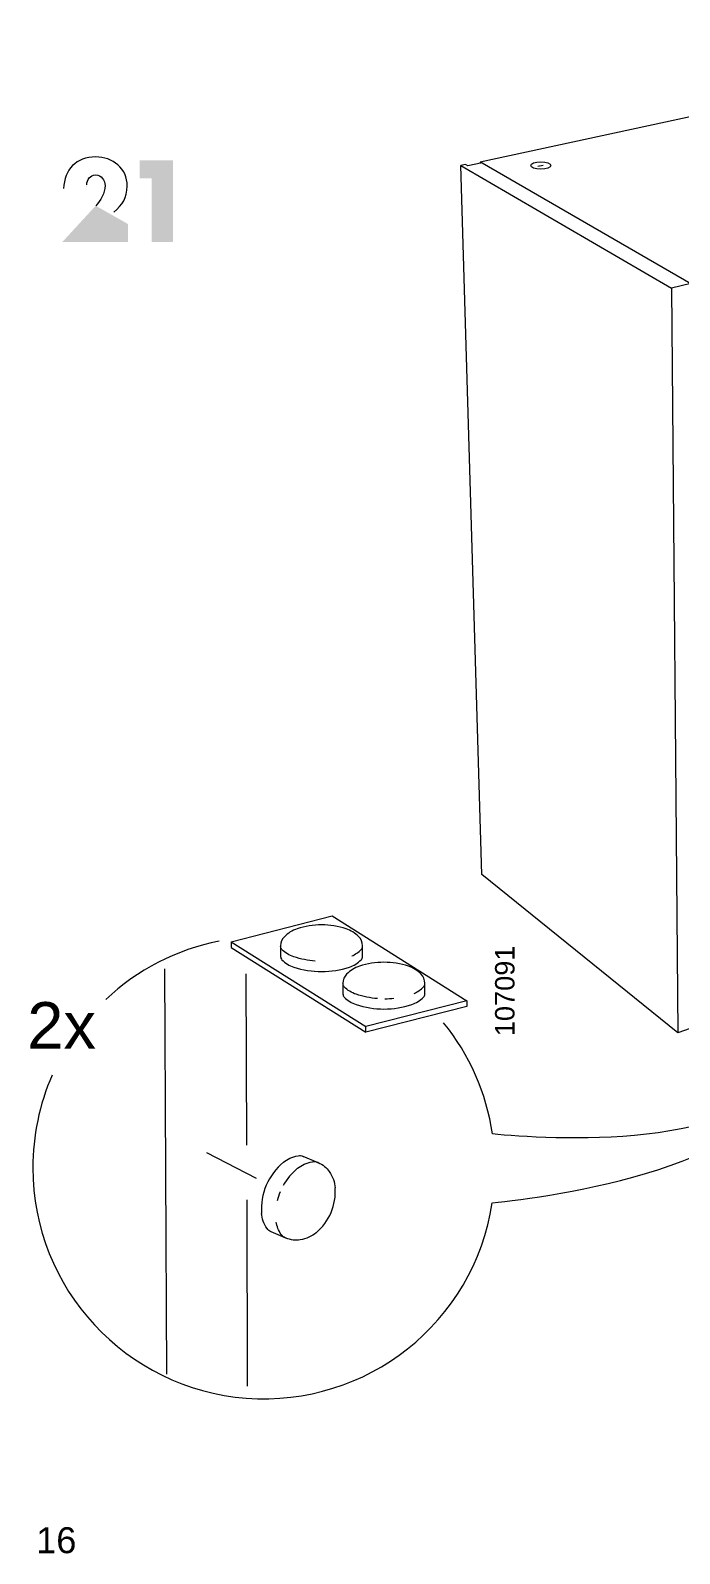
# Model space of a CAD drawing. Header units: metres. Extents: x -11.5 to 7.4, y -3.8 to 5.9.
# Drawn here: x 3.076 to 3.296, y -1.547 to -1.031 of the extents above; entities that cross this region are included whole.
import ezdxf

# ---------------------------------------------------------------- set-up
doc = ezdxf.new("R2010")
doc.units = ezdxf.units.M
doc.header["$MEASUREMENT"] = 0
doc.layers.add('PDF14_Geometry_Num_Penna__7_Num_Penna__7', color=7, linetype='Continuous', lineweight=18)
doc.layers.add('PDF14_Text_Num_Penna__7_Num_Penna__7', color=7, linetype='Continuous', lineweight=18)
doc.styles.add('GENERATED_STYLE_1', font='')
doc.styles.get('GENERATED_STYLE_1').set_extended_font_data('Arial')

msp = doc.modelspace()

# ---------------------------------------------------------------- hatches: boundary and pattern name
at = {"layer": 'PDF14_Geometry_Num_Penna__7_Num_Penna__7', "linetype": 'Continuous', "lineweight": 18}
for points in [[(3.116773631649597, -1.080725456726118), (3.116773631649597, -1.10239753564536), (3.123997248453922, -1.10239753564536), (3.123997248453922, -1.074607495555105), (3.112793271369661, -1.074607495555105), (3.112793271369661, -1.080725456726118)], [(3.094807694033145, -1.083011952575814, 0.04337672559760621), (3.094918259596476, -1.084190090078425)], [(3.097829819430874, -1.090050064934996), (3.086478421595503, -1.102396552840352), (3.108812665388474, -1.102396552840352), (3.108812665388474, -1.09627859166934)]]:
    msp.add_hatch(color=7, dxfattribs=at).paths.add_polyline_path(points)

# ---------------------------------------------------------------- linework, layer by layer
at = {"layer": 'PDF14_Geometry_Num_Penna__7_Num_Penna__7', "color": 7, "linetype": 'Continuous', "lineweight": 18, "flags": 128}
for points in [[(3.435018546657437, -1.030597241622861), (3.228154063182895, -1.075322240496731), (3.228162662726708, -1.075652708680467)], [(3.228787849562035, -1.316896325566693), (3.221660056245929, -1.076418682333102)], [(3.223252323208529, -1.07607543768427), (3.221660179096554, -1.076418190930599)], [(3.221660301947182, -1.076418559482476), (3.293056171709138, -1.118026837976655)], [(3.228838832571794, -1.075513887473172), (3.224063628742133, -1.076543375718415), (3.223252814611033, -1.076075314833645)], [(3.228153817481642, -1.075322117646105), (3.228573966622303, -1.075561676366656)], [(3.228838832571794, -1.075513887473172), (3.299678188998316, -1.116439116487213), (3.299723643729907, -1.124027599650535)], [(3.247776870811098, -1.076627405546547), (3.249558204886998, -1.0763153649567)], [(3.293055803157261, -1.118026960827281), (3.295162691391853, -1.370631189345825)], [(3.299677697595811, -1.116438502234084), (3.293056048858512, -1.118026960827281)], [(3.30127573853783, -1.368527126675627), (3.295162691391853, -1.370631557897703), (3.228787726711412, -1.316896694118572)], [(3.143807894689168, -1.339712143813289), (3.17802670803402, -1.3309713217788), (3.223660801539726, -1.359742938370187)], [(3.143807280436036, -1.33971238951454), (3.189441373941742, -1.368484006105927)], [(3.143807280436036, -1.339713003767669), (3.143807280436036, -1.341631930544602), (3.189441373941742, -1.370403547135988)], [(3.121180775003992, -1.348940682832695), (3.121877338052979, -1.48636507850999)], [(3.148777693910294, -1.350645358118015), (3.148970569392995, -1.408763532230112)], [(3.223661415792856, -1.359742815519561), (3.189442602448002, -1.368483637554049)], [(3.223661415792856, -1.359743306922064), (3.223661415792856, -1.361664690711514), (3.189442602448002, -1.370403055733485)], [(3.189441988194874, -1.370403424285363), (3.189441988194874, -1.368484497508431)], [(3.152384096884917, -1.420052399096889), (3.135493364326635, -1.411357031793993)], [(3.173008382815654, -1.41455520213867), (3.168182810229361, -1.412518338760852)], [(3.149032117556581, -1.427279455718742), (3.149240963620652, -1.490432048481203)], [(3.162113743607467, -1.440135528020431), (3.157288171021174, -1.438098664642612)]]:
    msp.add_lwpolyline(points, dxfattribs=at)
for points in [[(3.187872940000569, -1.345836247515592, 0.19887060830637), (3.188329944329009, -1.344736857264204), (3.188330190030262, -1.341253304915504, 0.03267120972849592), (3.188318887772677, -1.341077751371059, 0.1985496474508613), (3.187045909586852, -1.338002063100427, 0.1164735307768584), (3.182706579777967, -1.335319005430248, 0.08059113723333963), (3.174420305059398, -1.333977476595159, 0.08064376445373535), (3.166133784639575, -1.335318514027744, 0.1161424863377129), (3.161792980623181, -1.338001817399174, 0.1985496474506217), (3.160520248138608, -1.34107799707231, 0.01888057374868988), (3.160531304694942, -1.34137038156201)], [(3.1723029745216, -1.346291531935271, -0.0626881763647145), (3.165007490101107, -1.344839928939353, -0.1162047812588232), (3.160987203367744, -1.342354169374409, -0.1987613146486198), (3.160531304694942, -1.341252813513001), (3.160531427545566, -1.344737348666706, 0.1984658466408345), (3.160987817620875, -1.345838704528115, 0.1160704774962281), (3.165007490101107, -1.348321515678037, 0.08035769246633116), (3.174429887408218, -1.34985223447705, 0.08037838530997202), (3.183853758922844, -1.348323972690556, 0.1162389196501417), (3.187872817149946, -1.345838090274985)], [(3.184640617181884, -1.344539682009595, 0.09575558241797046), (3.187873185701822, -1.342354046523782, 0.1989779649657232), (3.188330190030261, -1.341253304915504)], [(3.193435862043659, -1.359003746154002, -0.06255254276195343), (3.186140377623168, -1.357549686145566, -0.1162305255721917), (3.182121319396064, -1.355063926580621, -0.1992743340760742), (3.181664315067628, -1.353962570719213), (3.181664315067632, -1.357444648860402, 0.1988954297236686), (3.182121933649196, -1.358548338883702, 0.1162305255720403), (3.186140131921917, -1.361033607046144, 0.08035082418877072), (3.195564003436541, -1.362559411820119, 0.080376458992172), (3.204988489204297, -1.361033115643639, 0.1160253671517263), (3.209007056028897, -1.358547356078697, 0.1992683162644578), (3.20946283185107, -1.357444157457898), (3.209463077552314, -1.353963062121716, 0.0313704470381807), (3.209453126651624, -1.353787508577271, 0.1987613031848499), (3.208180025615173, -1.35071182030664, 0.1167153779637731), (3.20384069580629, -1.34803121964898, 0.08080990451505356), (3.195553192581457, -1.346687233801372, 0.08083914775461766), (3.187266672161638, -1.348030728246475, 0.1164079996145643), (3.182927219502126, -1.350711574605388, 0.1990170307561258), (3.181654487017557, -1.353787754278524, 0.01888057374307326), (3.181665543573889, -1.354080138768222)], [(3.205774733210207, -1.357251896228326, 0.09572177326058551), (3.209006933178266, -1.355063926580621, 0.1996488884350623), (3.209463077552325, -1.353963062121716)], [(3.083065262655456, -1.385001641313278, 0.1038448159537638), (3.076513638774934, -1.416417003374547, 0.926421608009271), (3.232310314858736, -1.428335319001874)], [(3.161459072621918, -1.414541197167315, 0.1169027315259666), (3.155647009509456, -1.4223176417883, 0.1172673554042231), (3.154073292991372, -1.431881563016479)], [(3.172535776457725, -1.438431835540117, 0.1172370796167235), (3.177645133989898, -1.431591512688673, 0.1175692804291806), (3.179033346062839, -1.423181158837919)]]:
    msp.add_lwpolyline(points, format="xyb", dxfattribs=at)
at = {"layer": 'PDF14_Geometry_Num_Penna__7_Num_Penna__7', "color": 7, "linetype": 'Continuous', "lineweight": 18}
for centre, radius, start, end in [((3.154792661982242, -1.416214056628717), 0.07815463210385598, 101.1321949583497, 133.2613269739249), ((3.183561342215487, -1.34106091304808), 0.004757575354930044, 353.2272784482566, 359.7972145929468), ((3.204957550184183, -1.353776565001189), 0.0044955897873864, 352.9062891961491, 359.8605252322305), ((3.195574862419328, -1.32873855599923), 0.03033793804813678, 270.4936407264946, 276.4211007060802), ((3.155195274935952, -1.416282319776994), 0.07800873469648195, 8.366859174310639, 39.01700793031432), ((3.169942759894187, -1.422398877375969), 0.008426408876147207, 66.84059808420443, 69.85176920169442), ((3.180057298263996, -1.432989245444764), 0.02142294783137411, 130.0009846175071, 150.4989985556626), ((3.178982316387172, -1.432235377786098), 0.02011502208408578, 157.7100015650948, 166.6796090089155), ((3.166286061183255, -1.430999886665148), 0.0100306915519095, 242.271140810328, 246.971389222695)]:
    msp.add_arc(centre, radius, start, end, dxfattribs=at)
for points in [[(3.097792964243096, -1.073503314129301), (3.091232740818759, -1.073503314129301), (3.087178670163269, -1.077815371099231), (3.086957539036606, -1.084190090078427)], [(3.108517823886256, -1.083376818934808), (3.108517823886256, -1.07733256813935), (3.103616083911893, -1.073503314129303), (3.0977929642431, -1.073503314129303)], [(3.094807694033145, -1.083011952575814), (3.094807694033145, -1.081131109492919), (3.095876494478679, -1.079618818287794), (3.097829819430871, -1.079618818287794)], [(3.097829819430874, -1.079618818287795), (3.099746289195288, -1.079618818287795), (3.100999365579705, -1.081461577676652), (3.100999365579705, -1.083233083702474)], [(3.248748742112785, -1.077668564601252), (3.246858070979814, -1.077666107588734), (3.245324895168286, -1.077094852178187), (3.245326123674547, -1.076392146597904)], [(3.245326123674543, -1.076392146597902), (3.245327352180801, -1.075691898030136), (3.246860527992336, -1.075123099632108), (3.248749970619045, -1.075123099632108)], [(3.252175046069803, -1.076397060622939), (3.252175046069803, -1.077099766203225), (3.250639413245752, -1.077668564601255), (3.248748742112783, -1.077668564601255)], [(3.248749970619045, -1.075123099632108), (3.250641870258272, -1.075123099632108), (3.25217627457606, -1.075694355042654), (3.2521750460698, -1.076397060622939)], [(3.10099936557971, -1.083233083702477), (3.10099936557971, -1.085776091659102), (3.099452676199327, -1.08828347293421), (3.09782981943088, -1.090050064934996)], [(3.10402149097744, -1.092261376201628), (3.106859340436282, -1.089680284550966), (3.108517823886256, -1.087359636227263), (3.108517823886256, -1.083376818934808)], [(3.232320910712984, -1.428318403462181), (3.25120673743627, -1.426350336434879), (3.329726714995557, -1.416064053526268), (3.332231639258145, -1.380987742812466)], [(3.332231639258143, -1.380987742812466), (3.320436750663188, -1.411406786297492), (3.250200590809955, -1.406651238567977), (3.232373736482135, -1.404931329805043)], [(3.161458704070041, -1.414540828615437), (3.162754778173538, -1.413441315513418), (3.164472229923954, -1.412672270595134), (3.166478380645289, -1.412295119173548)], [(3.166286365116973, -1.416577937694508), (3.167579982207952, -1.415478424592489), (3.16929866246463, -1.414709379674205), (3.171303584679704, -1.414332228252619)], [(3.166478257794665, -1.412294996322922), (3.166997915942325, -1.412196715822183), (3.167612169071942, -1.412277797235292), (3.168183424482487, -1.412518584462101)], [(3.171303584679706, -1.414332228252619), (3.171822014321105, -1.41423149073936), (3.172436267450724, -1.414312572152471), (3.173007522861269, -1.4145558163918)], [(3.17325678678127, -1.414651517029395), (3.174853844918283, -1.415323509953199), (3.176206430309703, -1.416391081892478), (3.177017244440801, -1.417619588151718)], [(3.177017735843307, -1.417619342450466), (3.178229043014914, -1.41945227378925), (3.17891823502635, -1.421357686997331), (3.179033714614725, -1.423180790286042)], [(3.155940008252285, -1.437035515325866), (3.15481715353134, -1.435336491169338), (3.154179558782795, -1.43357358468733), (3.154071450231982, -1.431884388580879)], [(3.16076644079296, -1.439072624404937), (3.159841375579752, -1.437673355775663), (3.159245550044018, -1.436231089427316), (3.159001077298425, -1.434818307229191)], [(3.157288539573052, -1.43809841894136), (3.156717284162506, -1.437858860220809), (3.156230795683847, -1.437474337761667), (3.155939639700406, -1.437035761027118)], [(3.16211398930872, -1.440135650871056), (3.161542733898171, -1.439893635137986), (3.161055016913254, -1.439511569691363), (3.160766317942329, -1.439072992956812)], [(3.162362147573084, -1.440231474359278), (3.162450335157086, -1.440231474359278), (3.162026385527453, -1.44013565087106), (3.162113989308724, -1.44013565087106)], [(3.167118923808859, -1.440855309837719), (3.165670514929218, -1.44112926673353), (3.163959205710096, -1.440903221581831), (3.162362147573083, -1.440231228658026)], [(3.172535653607097, -1.438431958390743), (3.171140070496602, -1.439619923943428), (3.169285026045152, -1.440447937162156), (3.167119169510114, -1.440855801240224)]]:
    msp.add_open_spline(points, degree=3, dxfattribs=at)

# ---------------------------------------------------------------- texts
at = {"layer": 'PDF14_Text_Num_Penna__7_Num_Penna__7', "color": 7, "linetype": 'Continuous', "lineweight": 18, "insert": (3.239931214182796, -1.37175674678054), "char_height": 0.006595390648700535, "attachment_point": 7, "rotation": 90, "style": 'GENERATED_STYLE_1'}
msp.add_mtext('\\A1;{\\pql;\\fArial|b0|i0|c0|p34;107091}', dxfattribs=at)
at = {"layer": 'PDF14_Text_Num_Penna__7_Num_Penna__7', "color": 7, "linetype": 'Continuous', "lineweight": 18, "attachment_point": 7, "style": 'GENERATED_STYLE_1'}
for s, insert, char_height in [('\\A1;{\\pql;\\fArial|b0|i0|c0|p34;2x}', (3.074602451587435, -1.376026891536421), 0.01582901521914505), ('\\A1;{\\pql;\\fArial|b0|i0|c0|p34;16}', (3.077624331283912, -1.547252924280339), 0.008793897343969475)]:
    msp.add_mtext(s, dxfattribs=dict(at, insert=insert, char_height=char_height))

doc.saveas('drawing.dxf')
